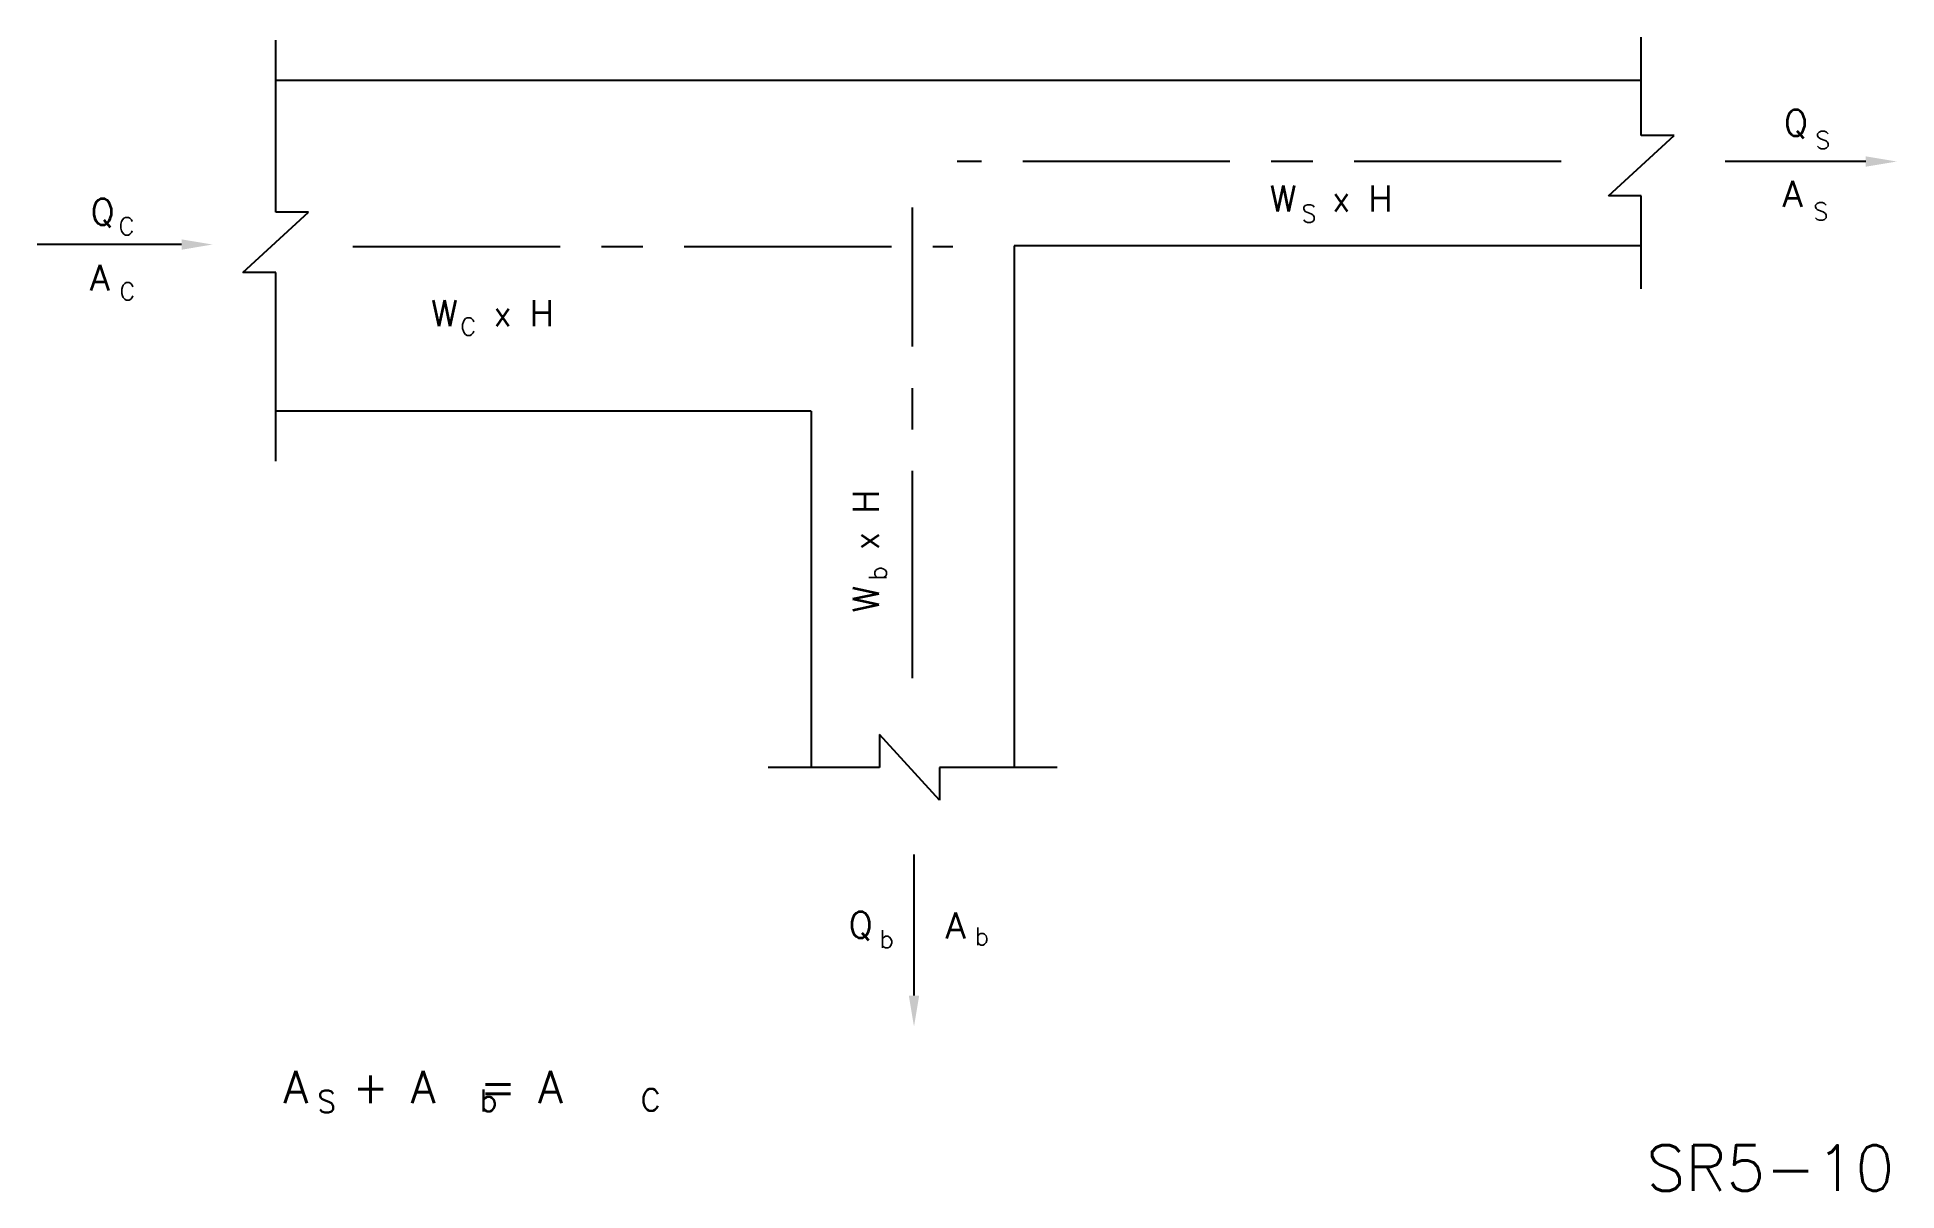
# Model space of a CAD drawing. Extents: x 0.93 to 9.91, y 1.45 to 7.02.
import ezdxf

# ---------------------------------------------------------------- set-up
doc = ezdxf.new("R2010")
doc.units = 0
doc.header["$LTSCALE"] = 0.8
doc.header["$MEASUREMENT"] = 0
doc.linetypes.add('CENTER', pattern=[2, 1.25, -0.25, 0.25, -0.25])
doc.layers.get('0').update_dxf_attribs({"linetype": 'CONTINUOUS'})
doc.layers.add('CENTER', color=7, linetype='CENTER')
doc.layers.add('NUMBER', color=7, linetype='CONTINUOUS')
doc.styles.add('ROMANS', font='SIMPLEX')

msp = doc.modelspace()

# ---------------------------------------------------------------- linework, layer by layer
for p, q in [((8.6762, 6.5414), (8.6762, 7.0161)), ((2.0819, 6.1714), (2.0819, 7.0019)), ((2.0819, 6.8083), (8.6762, 6.8083)), ((8.5177, 6.251), (8.8348, 6.5414)), ((8.8348, 6.5414), (8.6762, 6.5414)), ((9.7611, 6.416), (9.0822, 6.416)), ((8.6762, 6.251), (8.5177, 6.251)), ((8.6762, 5.8018), (8.6762, 6.251)), ((1.9234, 5.881), (2.2405, 6.1714)), ((2.2405, 6.1714), (2.0819, 6.1714)), ((1.6277, 6.0153), (0.9302, 6.0153)), ((8.6762, 6.0096), (5.6475, 6.0096)), ((5.6475, 6.0096), (5.6475, 3.4914)), ((2.0819, 5.881), (1.9234, 5.881)), ((2.0819, 4.969), (2.0819, 5.881)), ((4.6674, 5.211), (2.0819, 5.211)), ((4.6674, 5.211), (4.6674, 3.4914)), ((5.2876, 3.3329), (4.9972, 3.65)), ((4.9972, 3.65), (4.9972, 3.4914)), ((4.9972, 3.4914), (4.4596, 3.4914)), ((5.8554, 3.4914), (5.2876, 3.4914)), ((5.2876, 3.4914), (5.2876, 3.3329)), ((5.1646, 2.3899), (5.1646, 3.0703))]:
    msp.add_line(p, q)
for points in [[(9.7611, 6.441), (9.7611, 6.3911), (9.9108, 6.416)], [(1.6277, 6.0402), (1.6277, 5.9903), (1.7773, 6.0153)], [(5.1895, 2.3899), (5.1396, 2.3899), (5.1646, 2.2403)]]:
    msp.add_solid(points)
at = {"layer": 'CENTER'}
for p, q in [((8.29, 6.4161), (5.3726, 6.4161)), ((5.1575, 3.9226), (5.1575, 6.1944)), ((2.4552, 6.0054), (5.352, 6.0054))]:
    msp.add_line(p, q, dxfattribs=at)

# ---------------------------------------------------------------- texts
at = {"style": 'ROMANS'}
for s, height, p in [('Q', 0.1247, (9.3645, 6.5406)), ('S', 0.085, (9.5171, 6.4775)), ('W  x H', 0.1247, (6.8825, 6.1752)), ('A', 0.1247, (9.3589, 6.1978)), ('Q', 0.1247, (1.1872, 6.1111)), ('S', 0.085, (7.0358, 6.1224)), ('S', 0.085, (9.5075, 6.1324)), ('C', 0.085, (1.3234, 6.0613)), ('A', 0.1247, (1.1842, 5.7932)), ('C', 0.085, (1.3273, 5.7468)), ('W  x H', 0.1247, (2.8324, 5.6218)), ('C', 0.085, (2.9737, 5.5769)), ('Q', 0.1247, (4.848, 2.6688)), ('A', 0.1247, (5.3169, 2.6659)), ('b', 0.085, (4.9985, 2.6198)), ('b', 0.085, (5.4582, 2.6333)), ('A  + A  = A', 0.155878, (2.1196, 1.8711)), ('S', 0.1062, (2.2826, 1.8251)), ('b', 0.1062, (3.0674, 1.8308)), ('C', 0.1062, (3.8453, 1.8331))]:
    msp.add_text(s, height=height, dxfattribs=at).set_placement(p)
for s, height, p in [('W  x H', 0.1247, (4.9944, 4.2404)), ('b', 0.085, (5.0318, 4.394))]:
    msp.add_text(s, height=height, rotation=90, dxfattribs=at).set_placement(p)
at = {"layer": 'NUMBER', "style": 'ROMANS'}
msp.add_text('SR5-10', height=0.22, dxfattribs=at).set_placement((8.7009, 1.4475))

doc.saveas('drawing.dxf')
